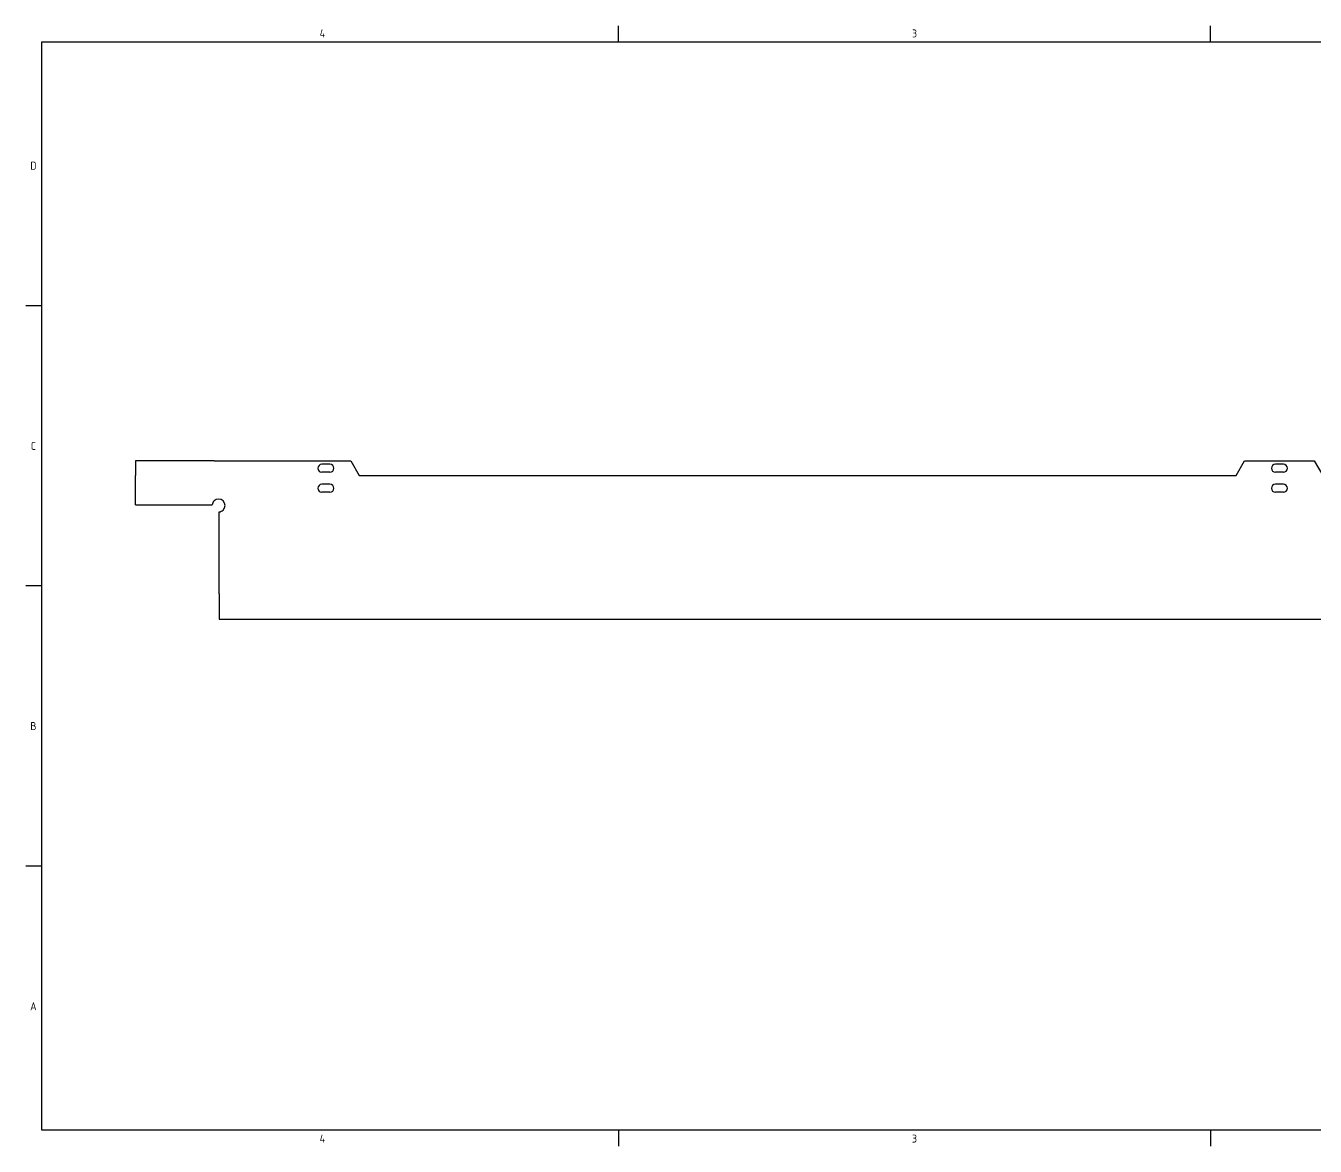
# Model space of a CAD drawing. Extents: x 1 to 2018, y -142 to 1366.
# Drawn here: x 1 to 967, y 1 to 840 of the extents above; entities that cross this region are included whole.
import ezdxf

# ---------------------------------------------------------------- set-up
doc = ezdxf.new("R2010")
doc.units = 0
doc.header["$LTSCALE"] = 12.7
doc.header["$MEASUREMENT"] = 0
for name, color, linetype in [('BORDER_FRAME', 7, 'CONTINUOUS'), ('BORDER_ZONES', 7, 'CONTINUOUS'), ('VISIBLE', 7, 'CONTINUOUS')]:
    doc.layers.add(name, color=color, linetype=linetype)
doc.styles.add('ONSHAPE-STANDARD', font='ISOCP.SHX')

msp = doc.modelspace()

# ---------------------------------------------------------------- linework, layer by layer
at = {"layer": 'BORDER_FRAME'}
for p, q in [((12.7, 12.7), (12.7, 828.29)), ((12.7, 828.29), (1765.3, 828.29)), ((1765.3, 12.7), (12.7, 12.7))]:
    msp.add_line(p, q, dxfattribs=at)
at = {"layer": 'BORDER_ZONES'}
for p, q in [((445, 828.29), (445, 840.36)), ((889, 828.29), (889, 840.36)), ((12.7, 630.5), (0.64, 630.5)), ((12.7, 420.5), (0.64, 420.5)), ((12.7, 210.5), (0.64, 210.5)), ((445, 12.7), (445, 0.64)), ((889, 12.7), (889, 0.64))]:
    msp.add_line(p, q, dxfattribs=at)
at = {"layer": 'VISIBLE'}
for p, q in [((82.91, 514.26), (82.91, 503.26)), ((141.79, 514.26), (82.91, 514.26)), ((141.79, 514.26), (148.62, 514.26)), ((148.62, 514.26), (244.27, 514.26)), ((244.27, 514.26), (250.62, 503.26)), ((908.12, 503.26), (914.47, 514.26)), ((914.47, 514.26), (966.78, 514.26)), ((966.78, 514.26), (973.13, 503.26)), ((82.91, 481.28), (82.91, 503.26)), ((228.62, 511.76), (222.62, 511.76)), ((228.62, 505.76), (222.62, 505.76)), ((250.62, 503.26), (908.12, 503.26)), ((943.62, 511.76), (937.62, 511.76)), ((943.62, 505.76), (937.62, 505.76)), ((228.62, 496.76), (222.62, 496.76)), ((943.62, 496.76), (937.62, 496.76)), ((228.62, 490.76), (222.62, 490.76)), ((943.62, 490.76), (937.62, 490.76)), ((82.91, 481.28), (140.4, 481.28)), ((145.64, 421.53), (145.64, 476.03)), ((145.64, 414.69), (145.64, 421.53)), ((145.64, 414.69), (145.64, 395.69)), ((145.64, 395.69), (1647.6, 395.69))]:
    msp.add_line(p, q, dxfattribs=at)
for centre, radius, start, end in [((222.62, 508.76), 3, 90, 270), ((228.62, 508.76), 3, 270, 90), ((937.62, 508.76), 3, 90, 270), ((943.62, 508.76), 3, 270, 90), ((222.62, 493.76), 3, 90, 270), ((228.62, 493.76), 3, 270, 90), ((937.62, 493.76), 3, 90, 270), ((943.62, 493.76), 3, 270, 90), ((145.21, 480.84), 4.83, 135, 174.81693), ((145.21, 480.84), 4.83, 45, 135), ((145.21, 480.84), 4.83, 315, 45), ((145.21, 480.84), 4.83, 275.18307, 315)]:
    msp.add_arc(centre, radius, start, end, dxfattribs=at)

# ---------------------------------------------------------------- texts
at = {"layer": 'BORDER_ZONES', "char_height": 6, "attachment_point": 5, "style": 'ONSHAPE-STANDARD'}
for s, insert in [('4', (223, 834.64)), ('3', (667, 834.64)), ('D', (6.35, 735.5)), ('C', (6.35, 525.5)), ('B', (6.35, 315.5)), ('A', (6.35, 105.5)), ('4', (223, 6.35)), ('3', (667, 6.35))]:
    msp.add_mtext(s, dxfattribs=dict(at, insert=insert))

doc.saveas('drawing.dxf')
